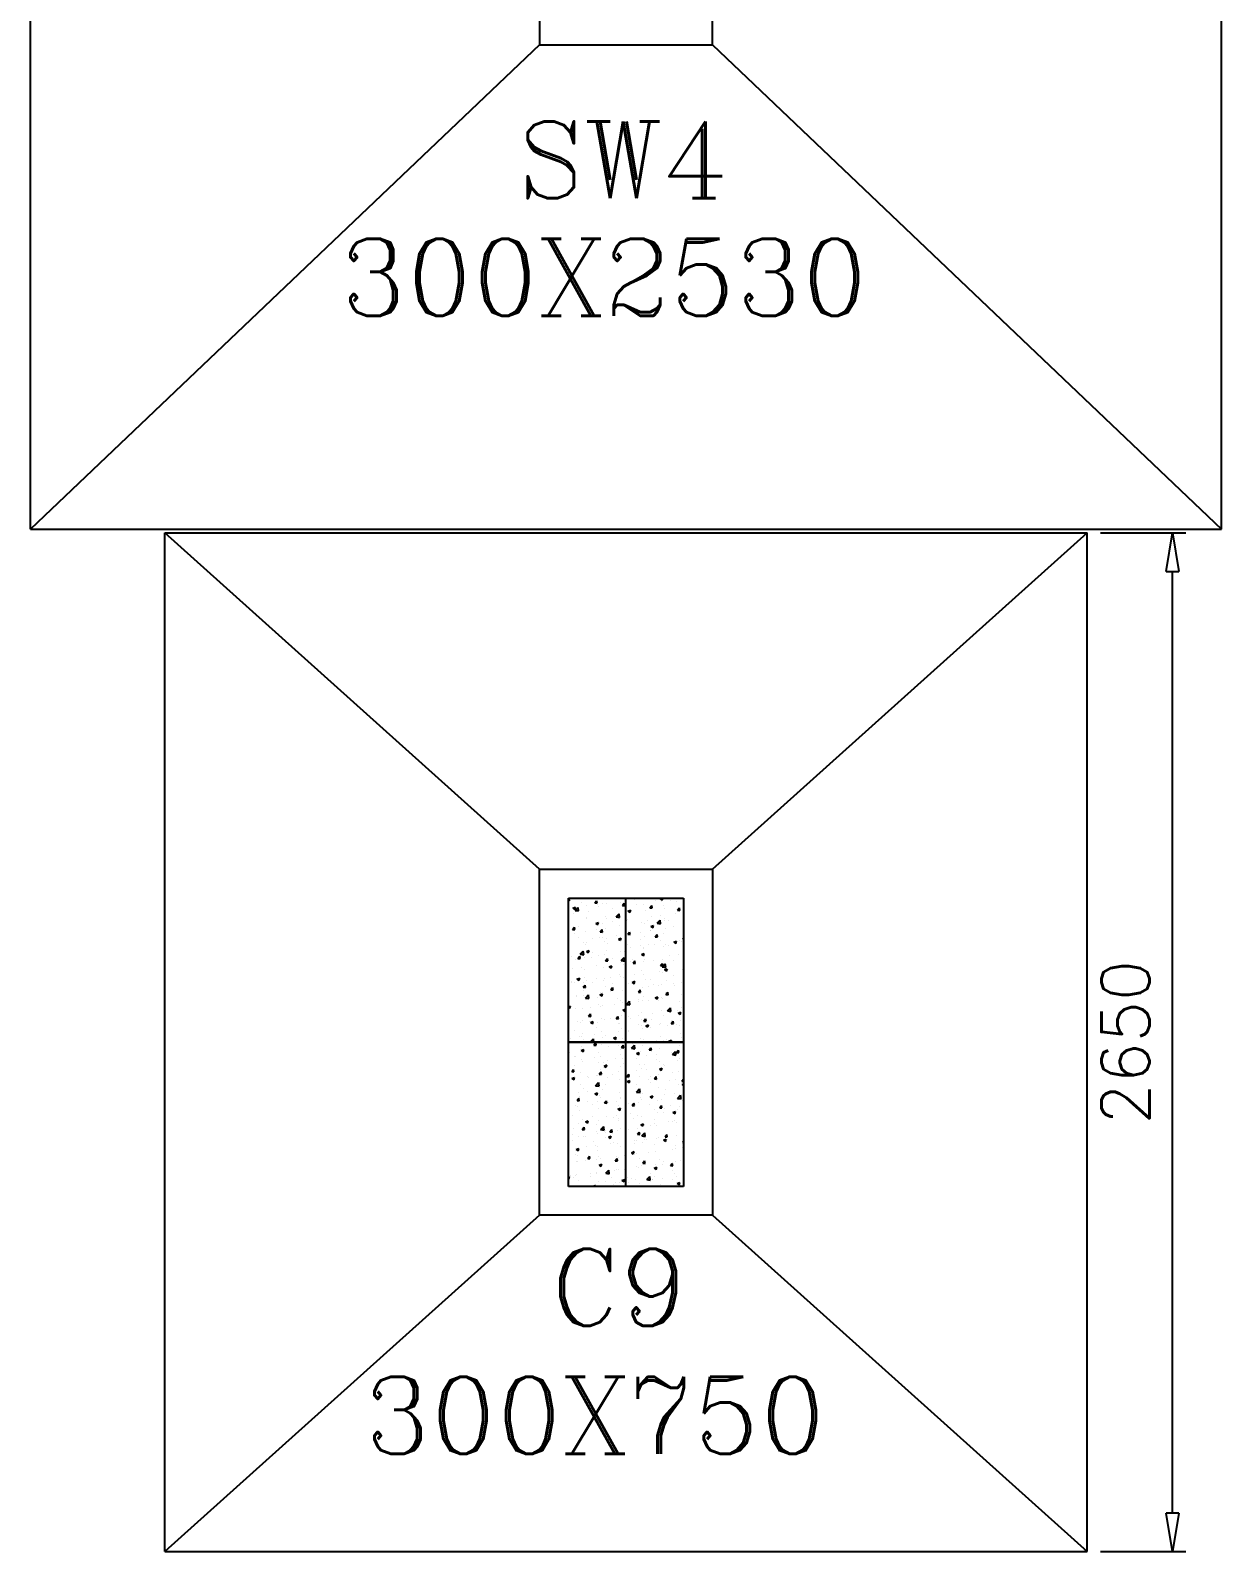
# Model space of a CAD drawing. Header units: millimetres. Extents: x 331487 to 517269, y 198509 to 399936.
# Drawn here: x 436684 to 439784, y 322789 to 326746 of the extents above; entities that cross this region are included whole.
import ezdxf

# ---------------------------------------------------------------- set-up
doc = ezdxf.new("R2010")
doc.units = ezdxf.units.MM
doc.header["$MEASUREMENT"] = 0
doc.layers.add('COLUMN', color=6, linetype='Continuous')
doc.layers.add('FOOTING', color=5, linetype='Continuous')
doc.styles.add('RC', font='romanc.shx', dxfattribs={"height": 200})
doc.styles.add('RO', font='romans.shx', dxfattribs={"height": 125})

# ---------------------------------------------------------------- blocks, each defined once
blk = doc.blocks.new('_ClosedBlank')
at = {"color": 0, "linetype": 'ByBlock', "lineweight": -2}
for p, q in [((-1, 0.167), (0, 0)), ((-1, 0.167), (-1, -0.167)), ((0, 0), (-1, -0.167))]:
    blk.add_line(p, q, dxfattribs=at)

msp = doc.modelspace()

# ---------------------------------------------------------------- linework, layer by layer
at = {"layer": 'COLUMN'}
for p, q in [((438009.3, 323663.5), (438009.3, 324563.5)), ((438009.3, 324563.5), (438459.3, 324563.5)), ((438459.3, 324563.5), (438459.3, 323663.5)), ((438084.3, 323738.5), (438084.3, 324488.5)), ((438084.3, 324488.5), (438384.3, 324488.5)), ((438384.3, 324488.5), (438384.3, 323738.5)), ((438384.3, 323738.5), (438084.3, 323738.5)), ((438459.3, 323663.5), (438009.3, 323663.5))]:
    msp.add_line(p, q, dxfattribs=at)
at = {"layer": 'COLUMN', "color": 2, "linetype": 'Continuous'}
for p, q in [((438084.3, 324485.7), (438086.3, 324488)), ((438084.3, 324482), (438087.4, 324481.7)), ((438087.4, 324481.7), (438086.3, 324488)), ((438100, 324485.5), (438100, 324485.5)), ((438118.7, 324477.9), (438118.7, 324477.9)), ((438153.2, 324476), (438158, 324481.7)), ((438153.2, 324476), (438159.2, 324475.4)), ((438159.2, 324475.4), (438158, 324481.7)), ((438172, 324475.7), (438172, 324475.7)), ((438204.3, 324486.8), (438204.3, 324486.8)), ((438220.9, 324475.9), (438220.9, 324475.9)), ((438224.9, 324469.7), (438229.7, 324475.4)), ((438230.9, 324469.2), (438229.7, 324475.4)), ((438234.6, 324482.4), (438234.6, 324482.4)), ((438257.7, 324484.6), (438257.7, 324484.6)), ((438279.3, 324485.9), (438279.3, 324485.9)), ((438311.1, 324482.3), (438311.1, 324482.3)), ((438323.5, 324486.9), (438327.6, 324488.5)), ((438323.5, 324486.9), (438328.5, 324483.6)), ((438325.8, 324479.3), (438325.8, 324479.3)), ((438328.5, 324483.6), (438330.2, 324488.5)), ((438350.9, 324482.6), (438350.9, 324482.6)), ((438364.5, 324480.1), (438364.5, 324480.1)), ((438095.8, 324462.7), (438102.8, 324465.4)), ((438095.8, 324462.7), (438100.8, 324459.3)), ((438098.7, 324449.4), (438098.7, 324449.4)), ((438100.8, 324459.3), (438102.8, 324465.4)), ((438102.2, 324456.5), (438110, 324464.6)), ((438102.2, 324456.4), (438111.1, 324455.1)), ((438104.3, 324455.8), (438104.3, 324455.8)), ((438111.1, 324455.1), (438109.9, 324464.6)), ((438131.1, 324438.3), (438131.1, 324438.3)), ((438132.2, 324468.5), (438132.2, 324468.5)), ((438136.6, 324454.4), (438136.6, 324454.4)), ((438162.6, 324465.8), (438162.6, 324465.8)), ((438181.5, 324441.6), (438181.5, 324441.6)), ((438182.7, 324474.9), (438182.7, 324474.9)), ((438184.4, 324436), (438184.4, 324436)), ((438199.8, 324462.7), (438199.8, 324462.7)), ((438208.9, 324439.9), (438216.7, 324448)), ((438208.9, 324439.9), (438217.8, 324438.5)), ((438217.8, 324438.5), (438216.7, 324448)), ((438224.8, 324466), (438224.8, 324466)), ((438224.9, 324469.7), (438230.9, 324469.2)), ((438225.4, 324473.4), (438225.4, 324473.4)), ((438233.4, 324449.1), (438233.4, 324449.1)), ((438239.5, 324454.7), (438246.5, 324457.4)), ((438239.5, 324454.7), (438244.5, 324451.3)), ((438244.5, 324451.3), (438246.5, 324457.4)), ((438262.7, 324470.9), (438262.7, 324470.9)), ((438278.8, 324471.2), (438278.8, 324471.2)), ((438284.7, 324456.1), (438284.7, 324456.1)), ((438296.6, 324463.4), (438301.5, 324469.2)), ((438296.6, 324463.4), (438302.6, 324462.9)), ((438299.5, 324439.8), (438299.5, 324439.8)), ((438302.6, 324462.9), (438301.5, 324469.2)), ((438324.5, 324443.1), (438324.5, 324443.1)), ((438332.2, 324468.9), (438332.2, 324468.9)), ((438333.5, 324436.2), (438333.5, 324436.2)), ((438335.3, 324462.5), (438335.3, 324462.5)), ((438362.4, 324448.1), (438362.4, 324448.1)), ((438368.4, 324457.1), (438373.2, 324462.9)), ((438368.4, 324457.1), (438374.3, 324456.6)), ((438374.3, 324456.6), (438373.2, 324462.9)), ((438383.2, 324446.7), (438384.3, 324447.1)), ((438383.2, 324446.7), (438384.3, 324445.9)), ((438095.3, 324407), (438100.2, 324412.8)), ((438095.3, 324407), (438101.3, 324406.5)), ((438101.3, 324406.5), (438100.2, 324412.8)), ((438110.3, 324414.9), (438110.3, 324414.9)), ((438129.7, 324401.9), (438129.7, 324401.9)), ((438131, 324435.2), (438131, 324435.2)), ((438155.5, 324422.4), (438162.5, 324425.1)), ((438155.5, 324422.4), (438160.5, 324419.1)), ((438158.5, 324406.2), (438158.5, 324406.2)), ((438160.5, 324419.1), (438162.5, 324425.1)), ((438167.1, 324400.7), (438171.9, 324406.5)), ((438167.1, 324400.7), (438173, 324400.2)), ((438173, 324400.2), (438171.9, 324406.5)), ((438173.4, 324423.2), (438173.4, 324423.2)), ((438180.2, 324408.3), (438180.2, 324408.3)), ((438198.5, 324426.5), (438198.5, 324426.5)), ((438216.8, 324416.2), (438216.8, 324416.2)), ((438232.2, 324415.8), (438232.2, 324415.8)), ((438236.4, 324431.5), (438236.4, 324431.5)), ((438237.8, 324433.8), (438237.8, 324433.8)), ((438238.8, 324394.5), (438243.6, 324400.2)), ((438244.8, 324393.9), (438243.6, 324400.2)), ((438273.2, 324400.4), (438273.2, 324400.4)), ((438275.1, 324426.2), (438275.1, 324426.2)), ((438283.5, 324422.9), (438283.5, 324422.9)), ((438291.2, 324431.5), (438291.2, 324431.5)), ((438298.2, 324403.7), (438298.2, 324403.7)), ((438299.1, 324404.2), (438299.1, 324404.2)), ((438299.2, 324414.4), (438306.2, 324417.1)), ((438299.2, 324414.4), (438304.2, 324411.1)), ((438304.2, 324411.1), (438306.2, 324417.1)), ((438315.6, 324423.4), (438323.4, 324431.5)), ((438315.6, 324423.3), (438324.5, 324422)), ((438324.5, 324422), (438323.4, 324431.5)), ((438334, 324429.3), (438334, 324429.3)), ((438336.1, 324408.7), (438336.1, 324408.7)), ((438344.6, 324429.3), (438344.6, 324429.3)), ((438357.4, 324414.3), (438357.4, 324414.3)), ((438100.2, 324396.2), (438100.2, 324396.2)), ((438111.6, 324387.2), (438111.6, 324387.2)), ((438124.1, 324374.2), (438124.1, 324374.2)), ((438128.5, 324368.6), (438128.5, 324368.6)), ((438132.7, 324373.7), (438132.7, 324373.7)), ((438147.1, 324383.8), (438147.1, 324383.8)), ((438165, 324384.9), (438165, 324384.9)), ((438172.2, 324387.1), (438172.2, 324387.1)), ((438179, 324375), (438179, 324375)), ((438182.5, 324384.2), (438182.5, 324384.2)), ((438186, 324371.5), (438186, 324371.5)), ((438210, 324392.1), (438210, 324392.1)), ((438215.2, 324382.2), (438222.2, 324384.8)), ((438215.2, 324382.2), (438220.1, 324378.8)), ((438218.3, 324382.7), (438218.3, 324382.7)), ((438220.1, 324378.8), (438222.2, 324384.8)), ((438231, 324382.5), (438231, 324382.5)), ((438238.8, 324394.5), (438244.8, 324393.9)), ((438239.4, 324369.2), (438239.4, 324369.2)), ((438240.8, 324394.2), (438240.8, 324394.2)), ((438246.9, 324360.9), (438246.9, 324360.9)), ((438271.7, 324380.4), (438271.7, 324380.4)), ((438271.9, 324364.2), (438271.9, 324364.2)), ((438279, 324359.2), (438279, 324359.2)), ((438282.3, 324389.6), (438282.3, 324389.6)), ((438292.8, 324367), (438292.8, 324367)), ((438309.8, 324369.2), (438309.8, 324369.2)), ((438310.5, 324388.2), (438315.3, 324393.9)), ((438310.5, 324388.2), (438316.5, 324387.7)), ((438316.5, 324387.7), (438315.3, 324393.9)), ((438325.1, 324378.2), (438325.1, 324378.2)), ((438331.6, 324362.7), (438331.6, 324362.7)), ((438332.8, 324396), (438332.8, 324396)), ((438337.3, 324369.2), (438337.3, 324369.2)), ((438346.2, 324364.7), (438346.2, 324364.7)), ((438358.9, 324374.2), (438365.9, 324376.8)), ((438358.9, 324374.2), (438363.9, 324370.8)), ((438363.9, 324370.8), (438365.9, 324376.8)), ((438373, 324377.5), (438373, 324377.5)), ((438378.5, 324375.9), (438378.5, 324375.9)), ((438382.2, 324381.9), (438384.3, 324384.4)), ((438382.2, 324381.9), (438384.3, 324381.7)), ((438383.5, 324370.2), (438383.5, 324370.2)), ((438091.7, 324336.3), (438091.7, 324336.3)), ((438104, 324329.2), (438104, 324329.2)), ((438109.2, 324331.8), (438114, 324337.5)), ((438109.2, 324331.8), (438115.2, 324331.3)), ((438115.2, 324331.3), (438114, 324337.5)), ((438115.4, 324342.5), (438123.2, 324350.6)), ((438115.4, 324342.5), (438124.3, 324341.1)), ((438120.8, 324344.3), (438120.8, 324344.3)), ((438124.3, 324341.1), (438123.2, 324350.6)), ((438127.3, 324335.3), (438127.3, 324335.3)), ((438131.2, 324349.9), (438138.2, 324352.6)), ((438131.2, 324349.9), (438136.1, 324346.6)), ((438136.1, 324346.6), (438138.1, 324352.6)), ((438145.1, 324334.1), (438145.1, 324334.1)), ((438145.9, 324347.6), (438145.9, 324347.6)), ((438162.3, 324339.2), (438162.3, 324339.2)), ((438177.8, 324341.7), (438177.8, 324341.7)), ((438180.9, 324325.5), (438185.8, 324331.3)), ((438180.9, 324325.5), (438186.9, 324325)), ((438183.7, 324352.6), (438183.7, 324352.6)), ((438186.9, 324325), (438185.8, 324331.3)), ((438198.5, 324331.8), (438198.5, 324331.8)), ((438220.6, 324321.5), (438220.6, 324321.5)), ((438220.7, 324349.2), (438220.7, 324349.2)), ((438222.1, 324325.9), (438231, 324324.5)), ((438222.2, 324325.9), (438229.9, 324334.1)), ((438229.8, 324349.2), (438229.8, 324349.2)), ((438231, 324324.5), (438229.9, 324334)), ((438245.6, 324324.8), (438245.6, 324324.8)), ((438251.8, 324329.6), (438251.8, 324329.6)), ((438252.7, 324319.3), (438257.5, 324325)), ((438252.7, 324319.3), (438258.6, 324318.7)), ((438258.6, 324318.7), (438257.5, 324325)), ((438274.9, 324341.9), (438281.9, 324344.6)), ((438274.9, 324341.9), (438279.8, 324338.5)), ((438279.8, 324338.5), (438281.9, 324344.6)), ((438279.9, 324323), (438279.9, 324323)), ((438281.1, 324356.3), (438281.1, 324356.3)), ((438283.5, 324329.8), (438283.5, 324329.8)), ((438305.2, 324327.3), (438305.2, 324327.3)), ((438324.4, 324313), (438329.2, 324318.7)), ((438328.9, 324309.4), (438336.7, 324317.5)), ((438330.4, 324312.4), (438329.2, 324318.7)), ((438330.4, 324329.4), (438330.4, 324329.4)), ((438337.8, 324308), (438336.7, 324317.5)), ((438346.7, 324338.1), (438346.7, 324338.1)), ((438358.6, 324325.1), (438358.6, 324325.1)), ((438371.7, 324341.4), (438371.7, 324341.4)), ((438382.3, 324336.9), (438382.3, 324336.9)), ((438094.5, 324304.9), (438094.5, 324304.9)), ((438106.8, 324277.4), (438113.8, 324280.1)), ((438111.8, 324274), (438113.8, 324280.1)), ((438119.6, 324308.2), (438119.6, 324308.2)), ((438125.6, 324283), (438125.6, 324283)), ((438126.1, 324302), (438126.1, 324302)), ((438157.4, 324313.2), (438157.4, 324313.2)), ((438158.2, 324279.5), (438158.2, 324279.5)), ((438176.6, 324308.5), (438176.6, 324308.5)), ((438179, 324280.7), (438179, 324280.7)), ((438190.8, 324309.6), (438197.8, 324312.3)), ((438190.8, 324309.6), (438195.8, 324306.3)), ((438194.3, 324282.1), (438194.3, 324282.1)), ((438195.8, 324306.3), (438197.8, 324312.3)), ((438216.5, 324289.6), (438216.5, 324289.6)), ((438219.3, 324285.4), (438219.3, 324285.4)), ((438227.3, 324282.7), (438227.3, 324282.7)), ((438228.5, 324315.9), (438228.5, 324315.9)), ((438232.4, 324278.5), (438232.4, 324278.5)), ((438257.2, 324290.3), (438257.2, 324290.3)), ((438274.8, 324299.6), (438274.8, 324299.6)), ((438278.7, 324289.7), (438278.7, 324289.7)), ((438298.8, 324277.6), (438298.8, 324277.6)), ((438320.3, 324298.7), (438320.3, 324298.7)), ((438324.4, 324313), (438330.4, 324312.5)), ((438328.9, 324309.4), (438337.8, 324308)), ((438329.2, 324296.1), (438329.2, 324296.1)), ((438333.2, 324309.6), (438333.2, 324309.6)), ((438334.6, 324301.6), (438341.6, 324304.3)), ((438334.6, 324301.6), (438339.5, 324298.3)), ((438339.5, 324298.3), (438341.6, 324304.3)), ((438345.4, 324302), (438345.4, 324302)), ((438357.1, 324287.6), (438357.1, 324287.6)), ((438381.1, 324303.6), (438381.1, 324303.6)), ((438383.3, 324306.9), (438383.3, 324306.9)), ((438093.3, 324271.8), (438093.3, 324271.8)), ((438093.3, 324268.8), (438093.3, 324268.8)), ((438099.9, 324269.5), (438099.9, 324269.5)), ((438106.8, 324277.4), (438111.8, 324274)), ((438123.1, 324256.6), (438127.9, 324262.3)), ((438123.1, 324256.6), (438129.1, 324256.1)), ((438123.8, 324247.6), (438123.8, 324247.6)), ((438124.9, 324268.8), (438124.9, 324268.8)), ((438129.1, 324256.1), (438127.9, 324262.3)), ((438131.1, 324273.7), (438131.1, 324273.7)), ((438146.7, 324269.6), (438146.7, 324269.6)), ((438166.5, 324237.1), (438173.5, 324239.8)), ((438168, 324242.6), (438168, 324242.6)), ((438171.5, 324233.8), (438173.5, 324239.8)), ((438174.2, 324241.9), (438174.2, 324241.9)), ((438175.4, 324275.2), (438175.4, 324275.2)), ((438182.2, 324257.6), (438182.2, 324257.6)), ((438193, 324245.9), (438193, 324245.9)), ((438194.8, 324250.3), (438199.6, 324256.1)), ((438194.8, 324250.3), (438200.8, 324249.8)), ((438200.8, 324249.8), (438199.6, 324256)), ((438200.1, 324267.3), (438200.1, 324267.3)), ((438226.1, 324249.4), (438226.1, 324249.4)), ((438230.9, 324250.9), (438230.9, 324250.9)), ((438240.5, 324267.6), (438240.5, 324267.6)), ((438250.5, 324269.4), (438257.5, 324272.1)), ((438250.5, 324269.4), (438255.5, 324266)), ((438253.4, 324265), (438253.4, 324265)), ((438255.5, 324266), (438257.5, 324272.1)), ((438266.5, 324244), (438271.4, 324249.8)), ((438266.5, 324244), (438272.5, 324243.5)), ((438272.5, 324243.5), (438271.4, 324249.8)), ((438277.4, 324256.4), (438277.4, 324256.4)), ((438285.7, 324276.2), (438285.7, 324276.2)), ((438294, 324259.2), (438294, 324259.2)), ((438306.8, 324262.8), (438306.8, 324262.8)), ((438319.1, 324262.5), (438319.1, 324262.5)), ((438328, 324262.8), (438328, 324262.8)), ((438337, 324242.6), (438337, 324242.6)), ((438338.3, 324237.8), (438343.1, 324243.5)), ((438339.1, 324274), (438339.1, 324274)), ((438344.2, 324237.2), (438343.1, 324243.5)), ((438356.9, 324267.5), (438356.9, 324267.5)), ((438360.2, 324260.5), (438360.2, 324260.5)), ((438379.9, 324270.3), (438379.9, 324270.3)), ((438084.3, 324205.6), (438089.5, 324207.6)), ((438084.3, 324203.6), (438087.5, 324201.5)), ((438087.5, 324201.5), (438089.5, 324207.6)), ((438103.7, 324202.6), (438103.7, 324202.6)), ((438104.8, 324234.3), (438104.8, 324234.3)), ((438105.7, 324232.2), (438105.7, 324232.2)), ((438122.4, 324202.2), (438122.4, 324202.2)), ((438123.7, 324235.5), (438123.7, 324235.5)), ((438128.7, 324228.5), (438136.5, 324236.6)), ((438128.7, 324228.5), (438137.6, 324227.1)), ((438137.6, 324227.1), (438136.5, 324236.6)), ((438141.7, 324203.2), (438141.7, 324203.2)), ((438159.1, 324229.9), (438159.1, 324229.9)), ((438162, 324212.6), (438162, 324212.6)), ((438166.5, 324237.1), (438171.5, 324233.8)), ((438166.7, 324206.5), (438166.7, 324206.5)), ((438173, 324208.6), (438173, 324208.6)), ((438204.6, 324211.5), (438204.6, 324211.5)), ((438212.5, 324227.6), (438212.5, 324227.6)), ((438220.4, 324222.6), (438220.4, 324222.6)), ((438224.9, 324216.1), (438224.9, 324216.1)), ((438226.2, 324196.9), (438233.2, 324199.6)), ((438231.2, 324193.5), (438233.2, 324199.6)), ((438235.4, 324212), (438243.2, 324220.1)), ((438235.4, 324212), (438244.3, 324210.6)), ((438244.3, 324210.6), (438243.2, 324220.1)), ((438265.8, 324225.4), (438265.8, 324225.4)), ((438267.7, 324219.8), (438267.7, 324219.8)), ((438276.2, 324223.1), (438276.2, 324223.1)), ((438278.7, 324232.6), (438278.7, 324232.6)), ((438292.8, 324223.1), (438292.8, 324223.1)), ((438310.2, 324229.1), (438317.2, 324231.8)), ((438310.2, 324229.1), (438315.2, 324225.8)), ((438315.2, 324225.8), (438317.2, 324231.8)), ((438319.2, 324223.1), (438319.2, 324223.1)), ((438326.7, 324229.5), (438326.7, 324229.5)), ((438330.6, 324228.1), (438330.6, 324228.1)), ((438338.3, 324237.8), (438344.2, 324237.2)), ((438342.1, 324195.4), (438349.9, 324203.5)), ((438351, 324194), (438349.9, 324203.5)), ((438372.6, 324220.9), (438372.6, 324220.9)), ((438377.5, 324203.7), (438377.5, 324203.7)), ((438378.7, 324237), (438378.7, 324237)), ((438086.2, 324181.1), (438086.2, 324181.1)), ((438107.3, 324167.6), (438107.3, 324167.6)), ((438115.4, 324163.7), (438115.4, 324163.7)), ((438121.2, 324168.9), (438121.2, 324168.9)), ((438137, 324181.4), (438141.8, 324187.1)), ((438137, 324181.4), (438142.9, 324180.8)), ((438139.6, 324178.8), (438139.6, 324178.8)), ((438140.4, 324167), (438140.4, 324167)), ((438142.9, 324180.8), (438141.8, 324187.1)), ((438142.2, 324164.6), (438149.2, 324167.3)), ((438142.2, 324164.6), (438147.2, 324161.3)), ((438147.1, 324161.3), (438149.2, 324167.3)), ((438160.7, 324165.4), (438160.7, 324165.4)), ((438171.7, 324175.3), (438171.7, 324175.3)), ((438178.3, 324172), (438178.3, 324172)), ((438193, 324176.5), (438193, 324176.5)), ((438208.7, 324175.1), (438213.5, 324180.8)), ((438208.7, 324175.1), (438214.7, 324174.6)), ((438214.7, 324174.6), (438213.5, 324180.8)), ((438214.1, 324163.1), (438214.1, 324163.1)), ((438216.2, 324162.9), (438216.2, 324162.9)), ((438223.7, 324182.8), (438223.7, 324182.8)), ((438226.2, 324196.9), (438231.2, 324193.5)), ((438241.4, 324180.3), (438241.4, 324180.3)), ((438246.4, 324174.3), (438246.4, 324174.3)), ((438266.5, 324183.6), (438266.5, 324183.6)), ((438267.5, 324160.9), (438267.5, 324160.9)), ((438274.5, 324172.9), (438274.5, 324172.9)), ((438275, 324189.8), (438275, 324189.8)), ((438280.4, 324168.8), (438285.2, 324174.6)), ((438280.4, 324168.8), (438286.4, 324168.3)), ((438286.4, 324168.3), (438285.2, 324174.6)), ((438285.9, 324156.6), (438292.9, 324159.3)), ((438290.9, 324153.3), (438292.9, 324159.3)), ((438299.8, 324172), (438299.8, 324172)), ((438304.3, 324188.6), (438304.3, 324188.6)), ((438324.3, 324162.9), (438324.3, 324162.9)), ((438325.5, 324196.2), (438325.5, 324196.2)), ((438332.9, 324182.9), (438332.9, 324182.9)), ((438342.1, 324195.4), (438351, 324194)), ((438352.1, 324162.5), (438357, 324168.3)), ((438352.1, 324162.5), (438358.1, 324162)), ((438353.1, 324169.8), (438353.1, 324169.8)), ((438356.8, 324161), (438356.8, 324161)), ((438358.1, 324162), (438357, 324168.3)), ((438366.2, 324160.8), (438366.2, 324160.8)), ((438367.5, 324196.9), (438367.5, 324196.9)), ((438369.9, 324188.9), (438376.9, 324191.5)), ((438369.9, 324188.9), (438374.9, 324185.5)), ((438374.9, 324185.5), (438376.9, 324191.5)), ((438376.3, 324170.4), (438376.3, 324170.4)), ((438089.1, 324124.3), (438089.1, 324124.3)), ((438099.6, 324142.9), (438099.6, 324142.9)), ((438114.1, 324127.6), (438114.1, 324127.6)), ((438119.7, 324128), (438119.7, 324128)), ((438120, 324135.6), (438120, 324135.6)), ((438123.6, 324121), (438123.6, 324121)), ((438141.9, 324114.6), (438149.7, 324122.7)), ((438150.8, 324113.2), (438149.7, 324122.7)), ((438152, 324132.6), (438152, 324132.6)), ((438157.9, 324152.9), (438157.9, 324152.9)), ((438170.5, 324142), (438170.5, 324142)), ((438173.1, 324125.7), (438173.1, 324125.7)), ((438181.9, 324131), (438181.9, 324131)), ((438201.9, 324124.4), (438208.9, 324127)), ((438201.9, 324124.4), (438206.8, 324121)), ((438206.8, 324121), (438208.9, 324127)), ((438215.1, 324140.9), (438215.1, 324140.9)), ((438222.5, 324149.5), (438222.5, 324149.5)), ((438226.5, 324123.5), (438226.5, 324123.5)), ((438240.2, 324144.2), (438240.2, 324144.2)), ((438240.2, 324141), (438240.2, 324141)), ((438272.6, 324123.3), (438272.6, 324123.3)), ((438273.8, 324156.5), (438273.8, 324156.5)), ((438278, 324149.2), (438278, 324149.2)), ((438279.9, 324121.2), (438279.9, 324121.2)), ((438285.9, 324156.6), (438290.9, 324153.3)), ((438298.5, 324151), (438298.5, 324151)), ((438320.8, 324158.6), (438320.8, 324158.6)), ((438323.1, 324129.7), (438323.1, 324129.7)), ((438339.9, 324121.3), (438339.9, 324121.3)), ((438341.2, 324157.5), (438341.2, 324157.5)), ((438374.2, 324156.3), (438374.2, 324156.3)), ((438375, 324137.2), (438375, 324137.2)), ((438377.8, 324126.3), (438377.8, 324126.3)), ((438085.1, 324111.9), (438084.3, 324115.9)), ((438084.3, 324112), (438085.1, 324111.9)), ((438087.8, 324088.1), (438087.8, 324088.1)), ((438117.8, 324092.1), (438124.8, 324094.8)), ((438117.8, 324092.1), (438122.8, 324088.7)), ((438118.8, 324102.3), (438118.8, 324102.3)), ((438122.8, 324088.7), (438124.8, 324094.8)), ((438125.7, 324093.1), (438125.7, 324093.1)), ((438141.9, 324114.6), (438150.8, 324113.2)), ((438150.8, 324106.1), (438155.7, 324111.9)), ((438150.8, 324106.1), (438156.8, 324105.6)), ((438156.8, 324105.6), (438155.7, 324111.9)), ((438161.7, 324086), (438161.7, 324086)), ((438169.3, 324108.7), (438169.3, 324108.7)), ((438188.8, 324101.4), (438188.8, 324101.4)), ((438213.8, 324104.7), (438213.8, 324104.7)), ((438220, 324082.9), (438220, 324082.9)), ((438220.1, 324096), (438220.1, 324096)), ((438221.2, 324116.2), (438221.2, 324116.2)), ((438222.6, 324099.9), (438227.4, 324105.6)), ((438222.6, 324099.9), (438228.5, 324099.3)), ((438228.5, 324099.3), (438227.4, 324105.6)), ((438248.7, 324098), (438256.5, 324106.1)), ((438248.7, 324098), (438257.6, 324096.6)), ((438251.7, 324109.7), (438251.7, 324109.7)), ((438257.6, 324096.6), (438256.4, 324106.1)), ((438261.6, 324084.1), (438268.6, 324086.8)), ((438261.6, 324084.1), (438266.5, 324080.7)), ((438266.5, 324080.7), (438268.6, 324086.8)), ((438271.4, 324090), (438271.4, 324090)), ((438278.4, 324106), (438278.4, 324106)), ((438294.3, 324093.6), (438299.1, 324099.3)), ((438294.3, 324093.6), (438300.3, 324093.1)), ((438300.3, 324093.1), (438299.1, 324099.3)), ((438313.6, 324081.9), (438313.6, 324081.9)), ((438314.9, 324118), (438314.9, 324118)), ((438321.9, 324096.4), (438321.9, 324096.4)), ((438333.2, 324119), (438333.2, 324119)), ((438336.7, 324116), (438336.7, 324116)), ((438345.6, 324116.3), (438352.6, 324119)), ((438345.6, 324116.3), (438350.6, 324113)), ((438350.6, 324113), (438352.6, 324119)), ((438351.5, 324086.9), (438351.5, 324086.9)), ((438355.4, 324081.5), (438363.2, 324089.6)), ((438355.4, 324081.4), (438364.3, 324080.1)), ((438364.3, 324080.1), (438363.2, 324089.6)), ((438366, 324087.3), (438370.8, 324093.1)), ((438366, 324087.3), (438372, 324086.8)), ((438372, 324086.8), (438370.8, 324093.1)), ((438373.8, 324103.9), (438373.8, 324103.9)), ((438093, 324037.2), (438097.8, 324042.9)), ((438099, 324036.7), (438097.8, 324042.9)), ((438099.3, 324053.7), (438099.3, 324053.7)), ((438100.2, 324076.9), (438100.2, 324076.9)), ((438103.4, 324075.9), (438103.4, 324075.9)), ((438117.6, 324069), (438117.6, 324069)), ((438121.3, 324063.4), (438121.3, 324063.4)), ((438153.6, 324074.6), (438153.6, 324074.6)), ((438162.5, 324062), (438162.5, 324062)), ((438166.9, 324042.1), (438166.9, 324042.1)), ((438168.1, 324075.4), (438168.1, 324075.4)), ((438174.7, 324061.2), (438174.7, 324061.2)), ((438177.5, 324051.8), (438184.5, 324054.5)), ((438177.5, 324051.8), (438182.5, 324048.5)), ((438182.5, 324048.5), (438184.5, 324054.5)), ((438187.5, 324065.3), (438187.5, 324065.3)), ((438207, 324072.4), (438207, 324072.4)), ((438218.8, 324049.6), (438218.8, 324049.6)), ((438225.4, 324070.3), (438225.4, 324070.3)), ((438228.1, 324058.9), (438228.1, 324058.9)), ((438260.4, 324070.1), (438260.4, 324070.1)), ((438270.2, 324056.7), (438270.2, 324056.7)), ((438274.3, 324046.3), (438274.3, 324046.3)), ((438281.5, 324056.7), (438281.5, 324056.7)), ((438287.3, 324042.5), (438287.3, 324042.5)), ((438288.6, 324078.6), (438288.6, 324078.6)), ((438313.8, 324067.9), (438313.8, 324067.9)), ((438320.7, 324063.1), (438320.7, 324063.1)), ((438321.2, 324043.8), (438328.3, 324046.5)), ((438321.2, 324043.8), (438326.2, 324040.5)), ((438325.2, 324047.4), (438325.2, 324047.4)), ((438326.2, 324040.5), (438328.2, 324046.5)), ((438332.6, 324056.3), (438332.6, 324056.3)), ((438334.9, 324054.4), (438334.9, 324054.4)), ((438367.2, 324065.6), (438367.2, 324065.6)), ((438372.6, 324070.6), (438372.6, 324070.6)), ((438093, 324037.2), (438099, 324036.7)), ((438093.5, 324019.6), (438100.5, 324022.3)), ((438093.5, 324019.6), (438098.5, 324016.2)), ((438098.5, 324016.2), (438100.5, 324022.3)), ((438099.3, 324016.3), (438099.3, 324016.3)), ((438115.1, 324002.4), (438115.1, 324002.4)), ((438116.4, 324035.7), (438116.4, 324035.7)), ((438133.7, 324023.8), (438133.7, 324023.8)), ((438136.2, 324022.6), (438136.2, 324022.6)), ((438155.2, 324000.6), (438163, 324008.7)), ((438155.2, 324000.6), (438164.1, 323999.2)), ((438157.6, 324026.3), (438157.6, 324026.3)), ((438161.2, 324025.9), (438161.2, 324025.9)), ((438164.1, 323999.2), (438163, 324008.7)), ((438164.7, 324030.9), (438169.5, 324036.7)), ((438164.7, 324030.9), (438170.7, 324030.4)), ((438165.7, 324008.8), (438165.7, 324008.8)), ((438170.7, 324030.4), (438169.5, 324036.7)), ((438181.6, 324004.3), (438181.6, 324004.3)), ((438187.1, 324021.5), (438187.1, 324021.5)), ((438199.1, 324030.8), (438199.1, 324030.8)), ((438215.9, 324036.3), (438215.9, 324036.3)), ((438217.6, 324016.3), (438217.6, 324016.3)), ((438236.4, 324024.6), (438241.3, 324030.4)), ((438236.4, 324024.6), (438242.4, 324024.1)), ((438237.2, 324011.6), (438244.2, 324014.3)), ((438237.2, 324011.6), (438242.2, 324008.2)), ((438239.9, 324014.3), (438239.9, 324014.3)), ((438240.5, 324019.3), (438240.5, 324019.3)), ((438242.4, 324024.1), (438241.3, 324030.4)), ((438242.2, 324008.2), (438244.2, 324014.3)), ((438261, 324003), (438261, 324003)), ((438262.3, 324039.2), (438262.3, 324039.2)), ((438268.9, 324023.4), (438268.9, 324023.4)), ((438293.9, 324017), (438293.9, 324017)), ((438298.2, 324024.4), (438298.2, 324024.4)), ((438298.9, 324008), (438298.9, 324008)), ((438308.2, 324018.4), (438313, 324024.1)), ((438308.2, 324018.4), (438314.1, 324017.9)), ((438314.1, 324017.8), (438313, 324024.1)), ((438319.4, 324029.8), (438319.4, 324029.8)), ((438347.3, 324014.8), (438347.3, 324014.8)), ((438356.5, 324034.4), (438356.5, 324034.4)), ((438362, 324016.3), (438362, 324016.3)), ((438370.2, 324004), (438370.2, 324004)), ((438371.4, 324037.3), (438371.4, 324037.3)), ((438379.9, 324012.1), (438384.3, 324017.4)), ((438379.9, 324012.1), (438384.3, 324011.7)), ((438380.9, 324003.6), (438384.3, 324004.9)), ((438380.9, 324003.6), (438384.3, 324001.3)), ((438106.9, 323962), (438111.7, 323967.7)), ((438106.9, 323962), (438112.8, 323961.5)), ((438109.9, 323983.1), (438109.9, 323983.1)), ((438112.8, 323961.5), (438111.7, 323967.7)), ((438113.9, 323969.2), (438113.9, 323969.2)), ((438114.3, 323972.7), (438114.3, 323972.7)), ((438123.3, 323994.3), (438123.3, 323994.3)), ((438134.9, 323986.4), (438134.9, 323986.4)), ((438153.2, 323979.3), (438160.2, 323982)), ((438153.2, 323979.3), (438158.2, 323976)), ((438158.2, 323976), (438160.2, 323982)), ((438164.4, 323975.6), (438164.4, 323975.6)), ((438167.6, 323970.4), (438167.6, 323970.4)), ((438172.8, 323991.4), (438172.8, 323991.4)), ((438178.6, 323955.7), (438183.4, 323961.5)), ((438184.6, 323955.2), (438183.4, 323961.4)), ((438216.4, 323983.1), (438216.4, 323983.1)), ((438219.8, 323969.3), (438219.8, 323969.3)), ((438221, 323968.2), (438221, 323968.2)), ((438234.7, 323963.6), (438234.7, 323963.6)), ((438236, 323999.7), (438236, 323999.7)), ((438261.9, 323984.1), (438269.7, 323992.2)), ((438261.9, 323984), (438270.8, 323982.7)), ((438267.7, 323990.1), (438267.7, 323990.1)), ((438270.8, 323982.7), (438269.7, 323992.2)), ((438272.6, 323968.6), (438272.6, 323968.6)), ((438274.4, 323965.9), (438274.4, 323965.9)), ((438278.1, 323979.3), (438278.1, 323979.3)), ((438296.9, 323971.3), (438303.9, 323974)), ((438296.9, 323971.3), (438301.9, 323968)), ((438301.9, 323968), (438303.9, 323974)), ((438317, 323963.2), (438317, 323963.2)), ((438318.2, 323996.5), (438318.2, 323996.5)), ((438327.8, 323963.7), (438327.8, 323963.7)), ((438335.7, 323976.9), (438335.7, 323976.9)), ((438336.4, 323989.4), (438336.4, 323989.4)), ((438360.7, 323980.2), (438360.7, 323980.2)), ((438368.6, 323967.5), (438377.5, 323966.1)), ((438368.7, 323967.5), (438376.4, 323975.6)), ((438369, 323970.7), (438369, 323970.7)), ((438377.5, 323966.1), (438376.4, 323975.6)), ((438381.2, 323961.4), (438381.2, 323961.4)), ((438094.4, 323921.9), (438094.4, 323921.9)), ((438103.1, 323949.3), (438103.1, 323949.3)), ((438108.6, 323947), (438108.6, 323947)), ((438112.7, 323935.9), (438112.7, 323935.9)), ((438135.3, 323959.3), (438135.3, 323959.3)), ((438146.5, 323952), (438146.5, 323952)), ((438161.4, 323959.3), (438161.4, 323959.3)), ((438163.2, 323942.3), (438163.2, 323942.3)), ((438178.6, 323955.7), (438184.6, 323955.2)), ((438188.7, 323957), (438188.7, 323957)), ((438208.4, 323924.1), (438208.4, 323924.1)), ((438209.6, 323960.3), (438209.6, 323960.3)), ((438212.9, 323939.1), (438219.9, 323941.8)), ((438212.9, 323939.1), (438217.9, 323935.7)), ((438215.2, 323949.8), (438215.2, 323949.8)), ((438217.9, 323935.7), (438219.9, 323941.7)), ((438242.1, 323954.7), (438242.1, 323954.7)), ((438246.2, 323929.1), (438246.2, 323929.1)), ((438250.3, 323949.4), (438255.1, 323955.2)), ((438250.3, 323949.4), (438256.3, 323948.9)), ((438256.3, 323948.9), (438255.1, 323955.2)), ((438265.3, 323923.5), (438265.3, 323923.5)), ((438266.5, 323956.8), (438266.5, 323956.8)), ((438295.5, 323952.5), (438295.5, 323952.5)), ((438309.4, 323937.4), (438309.4, 323937.4)), ((438315.8, 323929.9), (438315.8, 323929.9)), ((438322, 323943.2), (438326.9, 323948.9)), ((438322, 323943.2), (438328, 323942.6)), ((438328, 323942.6), (438326.9, 323948.9)), ((438332.3, 323929.7), (438332.3, 323929.7)), ((438334.4, 323940.7), (438334.4, 323940.7)), ((438348.9, 323950.2), (438348.9, 323950.2)), ((438356.6, 323931.1), (438363.6, 323933.7)), ((438356.6, 323931.1), (438361.6, 323927.7)), ((438361.6, 323927.7), (438363.6, 323933.7)), ((438367.7, 323937.4), (438367.7, 323937.4)), ((438372.3, 323945.7), (438372.3, 323945.7)), ((438099, 323889.6), (438099, 323889.6)), ((438111.5, 323902.6), (438111.5, 323902.6)), ((438120.2, 323912.5), (438120.2, 323912.5)), ((438120.7, 323886.8), (438125.6, 323892.5)), ((438120.7, 323886.8), (438126.7, 323886.2)), ((438126.7, 323886.2), (438125.6, 323892.5)), ((438128.9, 323906.8), (438135.9, 323909.5)), ((438128.9, 323906.8), (438133.8, 323903.5)), ((438133.8, 323903.5), (438135.9, 323909.5)), ((438147.7, 323919.6), (438147.7, 323919.6)), ((438157.3, 323899.7), (438157.3, 323899.7)), ((438162, 323909), (438162, 323909)), ((438168.4, 323886.6), (438177.3, 323885.2)), ((438168.5, 323886.6), (438176.3, 323894.8)), ((438177.3, 323885.2), (438176.2, 323894.7)), ((438182.1, 323884.7), (438182.1, 323884.7)), ((438183.3, 323920.8), (438183.3, 323920.8)), ((438192.5, 323880.5), (438197.3, 323886.2)), ((438198.4, 323880), (438197.3, 323886.2)), ((438201.1, 323917.3), (438201.1, 323917.3)), ((438212.7, 323883.2), (438212.7, 323883.2)), ((438213.9, 323916.5), (438213.9, 323916.5)), ((438215.6, 323909.7), (438215.6, 323909.7)), ((438219.9, 323889.7), (438219.9, 323889.7)), ((438239.6, 323887.7), (438239.6, 323887.7)), ((438254.5, 323915.1), (438254.5, 323915.1)), ((438264.1, 323890.2), (438264.1, 323890.2)), ((438272.6, 323898.8), (438279.6, 323901.5)), ((438272.6, 323898.8), (438277.6, 323895.4)), ((438274, 323919.7), (438274, 323919.7)), ((438277.6, 323895.4), (438279.6, 323901.5)), ((438283.1, 323898), (438283.1, 323898)), ((438297.9, 323897.7), (438297.9, 323897.7)), ((438307.9, 323912.8), (438307.9, 323912.8)), ((438308.1, 323901.3), (438308.1, 323901.3)), ((438314.6, 323896.6), (438314.6, 323896.6)), ((438346, 323906.3), (438346, 323906.3)), ((438356.2, 323907.7), (438356.2, 323907.7)), ((438361.3, 323910.6), (438361.3, 323910.6)), ((438366.5, 323904.1), (438366.5, 323904.1)), ((438093.9, 323873.1), (438093.9, 323873.1)), ((438096, 323857.3), (438096, 323857.3)), ((438110.3, 323869.3), (438110.3, 323869.3)), ((438123, 323867.7), (438123, 323867.7)), ((438128.3, 323868.5), (438128.3, 323868.5)), ((438149.4, 323855.1), (438149.4, 323855.1)), ((438155.8, 323845.3), (438155.8, 323845.3)), ((438157, 323881.4), (438157, 323881.4)), ((438159.6, 323842.4), (438159.6, 323842.4)), ((438160.8, 323875.7), (438160.8, 323875.7)), ((438181.3, 323877.7), (438181.3, 323877.7)), ((438181.6, 323866.2), (438181.6, 323866.2)), ((438188.6, 323866.5), (438195.6, 323869.2)), ((438188.6, 323866.5), (438193.5, 323863.2)), ((438192.5, 323880.5), (438198.4, 323880)), ((438193.5, 323863.2), (438195.6, 323869.2)), ((438193.6, 323850.2), (438193.6, 323850.2)), ((438202.7, 323852.8), (438202.7, 323852.8)), ((438211.5, 323849.9), (438211.5, 323849.9)), ((438219.5, 323842.7), (438219.5, 323842.7)), ((438235, 323864), (438235, 323864)), ((438256.1, 323850.6), (438256.1, 323850.6)), ((438256.8, 323858.6), (438256.8, 323858.6)), ((438262.9, 323856.9), (438262.9, 323856.9)), ((438264.2, 323874.2), (438269, 323880)), ((438264.2, 323874.2), (438270.2, 323873.7)), ((438270.2, 323873.7), (438269, 323879.9)), ((438275.2, 323870.1), (438283, 323878.2)), ((438275.2, 323870.1), (438284.1, 323868.7)), ((438277.8, 323852.7), (438277.8, 323852.7)), ((438281.8, 323861.8), (438281.8, 323861.8)), ((438284.1, 323868.7), (438283, 323878.2)), ((438288.4, 323861.7), (438288.4, 323861.7)), ((438309.5, 323848.3), (438309.5, 323848.3)), ((438313.4, 323863.3), (438313.4, 323863.3)), ((438319.7, 323866.8), (438319.7, 323866.8)), ((438332.3, 323858.5), (438339.3, 323861.2)), ((438332.3, 323858.5), (438337.3, 323855.2)), ((438335.9, 323867.9), (438340.7, 323873.7)), ((438335.9, 323867.9), (438341.9, 323867.4)), ((438336.1, 323862.7), (438336.1, 323862.7)), ((438337.2, 323855.2), (438339.3, 323861.2)), ((438341.9, 323867.4), (438340.7, 323873.7)), ((438341.8, 323859.5), (438341.8, 323859.5)), ((438362.9, 323846), (438362.9, 323846)), ((438365.3, 323870.8), (438365.3, 323870.8)), ((438381.9, 323853.5), (438384.3, 323856.1)), ((438381.9, 323853.5), (438384.3, 323853.1)), ((438382.8, 323875.2), (438382.8, 323875.2)), ((438102.8, 323822.7), (438102.8, 323822.7)), ((438104.5, 323834.3), (438111.5, 323837)), ((438104.5, 323834.3), (438109.5, 323830.9)), ((438107.8, 323802.7), (438107.8, 323802.7)), ((438108.4, 323817.7), (438108.4, 323817.7)), ((438109.1, 323836), (438109.1, 323836)), ((438109.5, 323830.9), (438111.5, 323837)), ((438129.5, 323805.8), (438129.5, 323805.8)), ((438130.7, 323842), (438130.7, 323842)), ((438134.6, 323811.5), (438139.4, 323817.3)), ((438134.6, 323811.5), (438140.6, 323811)), ((438140.6, 323811), (438139.4, 323817.3)), ((438158.4, 323809.1), (438158.4, 323809.1)), ((438161.2, 323832.7), (438161.2, 323832.7)), ((438161.8, 323815.4), (438161.8, 323815.4)), ((438167.3, 323810.8), (438167.3, 323810.8)), ((438206.3, 323805.3), (438211.2, 323811)), ((438206.3, 323805.3), (438212.3, 323804.7)), ((438210.3, 323816.6), (438210.3, 323816.6)), ((438212.3, 323804.7), (438211.2, 323811)), ((438215.1, 323813.2), (438215.1, 323813.2)), ((438230.5, 323819.1), (438230.5, 323819.1)), ((438248.3, 323826.3), (438255.3, 323829)), ((438248.3, 323826.3), (438253.2, 323822.9)), ((438253.2, 323822.9), (438255.3, 323829)), ((438255.5, 323822.4), (438255.5, 323822.4)), ((438261.6, 323823.6), (438261.6, 323823.6)), ((438268.5, 323810.9), (438268.5, 323810.9)), ((438278.1, 323799), (438282.9, 323804.7)), ((438284, 323798.5), (438282.9, 323804.7)), ((438293.4, 323827.4), (438293.4, 323827.4)), ((438312.2, 323830), (438312.2, 323830)), ((438321.9, 323808.6), (438321.9, 323808.6)), ((438332, 323803.1), (438332, 323803.1)), ((438356.5, 323835.7), (438356.5, 323835.7)), ((438362.9, 323804.3), (438362.9, 323804.3)), ((438364.1, 323837.5), (438364.1, 323837.5)), ((438375.3, 323806.4), (438375.3, 323806.4)), ((438381.6, 323839), (438381.6, 323839)), ((438084.3, 323763.4), (438087.2, 323764.5)), ((438085.2, 323758.4), (438087.2, 323764.5)), ((438088.9, 323766.6), (438088.9, 323766.6)), ((438103.1, 323766.4), (438103.1, 323766.4)), ((438104.4, 323802.5), (438104.4, 323802.5)), ((438106.6, 323769.4), (438106.6, 323769.4)), ((438141, 323771.4), (438141, 323771.4)), ((438142.3, 323764.3), (438142.3, 323764.3)), ((438157, 323773), (438157, 323773)), ((438157.1, 323775.8), (438157.1, 323775.8)), ((438164.2, 323794), (438171.2, 323796.7)), ((438164.2, 323794), (438169.2, 323790.7)), ((438169.2, 323790.7), (438171.2, 323796.7)), ((438181.7, 323772.7), (438189.5, 323780.8)), ((438181.7, 323772.7), (438190.6, 323771.3)), ((438190.6, 323771.3), (438189.5, 323780.8)), ((438204.2, 323779.7), (438204.2, 323779.7)), ((438209.1, 323783.3), (438209.1, 323783.3)), ((438215.3, 323783), (438215.3, 323783)), ((438229.2, 323783), (438229.2, 323783)), ((438260.4, 323790.4), (438260.4, 323790.4)), ((438267.1, 323788), (438267.1, 323788)), ((438273.7, 323793.1), (438273.7, 323793.1)), ((438278.1, 323799), (438284, 323798.5)), ((438288.4, 323756.1), (438296.2, 323764.2)), ((438297.3, 323754.7), (438296.2, 323764.2)), ((438297.6, 323771.1), (438297.6, 323771.1)), ((438307.9, 323786), (438314.9, 323788.7)), ((438307.9, 323786), (438312.9, 323782.7)), ((438309.7, 323763.5), (438309.7, 323763.5)), ((438310.9, 323796.8), (438310.9, 323796.8)), ((438312.9, 323782.7), (438314.9, 323788.7)), ((438330.2, 323796.3), (438330.2, 323796.3)), ((438349.8, 323792.7), (438354.6, 323798.5)), ((438349.8, 323792.7), (438355.8, 323792.2)), ((438355.8, 323792.2), (438354.6, 323798.5)), ((438355.3, 323799.6), (438355.3, 323799.6)), ((438355.9, 323781.1), (438355.9, 323781.1)), ((438361.7, 323771), (438361.7, 323771)), ((438366.8, 323765.1), (438366.8, 323765.1)), ((438084.3, 323759), (438085.2, 323758.4)), ((438098.7, 323763), (438098.7, 323763)), ((438110, 323753.1), (438110, 323753.1)), ((438122.7, 323741.1), (438122.7, 323741.1)), ((438150.3, 323738.5), (438153.3, 323742.1)), ((438154, 323738.5), (438153.3, 323742.1)), ((438155.9, 323742.5), (438155.9, 323742.5)), ((438163.4, 323750.9), (438163.4, 323750.9)), ((438177.9, 323740.2), (438177.9, 323740.2)), ((438181, 323751.1), (438181, 323751.1)), ((438195.7, 323762.1), (438195.7, 323762.1)), ((438202.9, 323743.5), (438202.9, 323743.5)), ((438207.9, 323750), (438207.9, 323750)), ((438216.7, 323748.6), (438216.7, 323748.6)), ((438223.9, 323753.8), (438230.9, 323756.5)), ((438223.9, 323753.8), (438228.9, 323750.4)), ((438228.9, 323750.4), (438230.9, 323756.5)), ((438239.3, 323761.1), (438239.3, 323761.1)), ((438240.8, 323748.5), (438240.8, 323748.5)), ((438249, 323759.8), (438249, 323759.8)), ((438259.2, 323757.1), (438259.2, 323757.1)), ((438270.1, 323746.4), (438270.1, 323746.4)), ((438288.4, 323756.1), (438297.3, 323754.7)), ((438302.4, 323757.5), (438302.4, 323757.5)), ((438303.9, 323756.8), (438303.9, 323756.8)), ((438323.5, 323744.1), (438323.5, 323744.1)), ((438329, 323760.1), (438329, 323760.1)), ((438355.8, 323755.3), (438355.8, 323755.3)), ((438367.6, 323745.8), (438374.6, 323748.4)), ((438367.6, 323745.8), (438372.6, 323742.4)), ((438372.6, 323742.4), (438374.6, 323748.4)), ((438376.9, 323741.9), (438376.9, 323741.9))]:
    msp.add_line(p, q, dxfattribs=at)
at = {"layer": 'FOOTING'}
for p, q in [((436684.3, 325448.5), (436684.3, 330648.5)), ((439784.3, 325448.5), (439784.3, 330648.5)), ((438009.3, 329388.5), (438009.3, 326708.5)), ((438459.3, 326708.5), (438459.3, 329388.5)), ((438009.3, 326708.5), (436684.3, 325448.5)), ((438009.3, 326708.5), (438459.3, 326708.5)), ((438459.3, 326708.5), (439784.3, 325448.5)), ((436684.3, 325448.5), (439784.3, 325448.5)), ((437034.3, 322788.5), (437034.3, 325438.5)), ((437034.3, 325438.5), (439434.3, 325438.5)), ((438009.3, 324563.5), (437034.3, 325438.5)), ((438459.3, 324563.5), (439434.3, 325438.5)), ((439434.3, 322788.5), (439434.3, 325438.5)), ((438009.3, 323663.5), (438009.3, 324563.5)), ((438009.3, 324563.5), (438459.3, 324563.5)), ((438459.3, 324563.5), (438459.3, 323663.5)), ((438234.3, 323738.5), (438234.3, 324488.5)), ((438234.3, 323738.5), (438234.3, 324488.5)), ((438384.3, 324113.5), (438084.3, 324113.5)), ((438084.3, 324113.5), (438384.3, 324113.5)), ((438009.3, 323663.5), (437034.3, 322788.5)), ((438459.3, 323663.5), (438009.3, 323663.5)), ((438459.3, 323663.5), (439434.3, 322788.5)), ((437034.3, 322788.5), (439434.3, 322788.5))]:
    msp.add_line(p, q, dxfattribs=at)
at = {"layer": 'FOOTING', "color": 4}
for p, q in [((439469.3, 325438.5), (439691.5, 325438.5)), ((439656.5, 322888.5), (439656.5, 325338.5)), ((439469.3, 322788.5), (439691.5, 322788.5))]:
    msp.add_line(p, q, dxfattribs=at)

# ---------------------------------------------------------------- block references
at = {"layer": 'FOOTING', "color": 4, "xscale": 100, "yscale": 100, "zscale": 100}
for p, rotation in [((439656.5, 325438.5), 90), ((439656.5, 322788.5), 270)]:
    msp.add_blockref('_ClosedBlank', p, dxfattribs=dict(at, rotation=rotation))

# ---------------------------------------------------------------- texts
at = {"layer": 'COLUMN', "style": 'RC'}
for s, p in [('SW4', (437952.9, 326309.3)), ('300X2530', (437491.6, 326003.5)), ('C9', (438038, 323375.9)), ('300X750', (437553.8, 323042.7))]:
    msp.add_text(s, height=200, dxfattribs=at).set_placement(p)
at = {"layer": 'FOOTING', "color": 3, "insert": (439534, 324113.5), "char_height": 125, "attachment_point": 5, "rotation": 90, "style": 'RO'}
msp.add_mtext('2650', dxfattribs=at)

doc.saveas('drawing.dxf')
